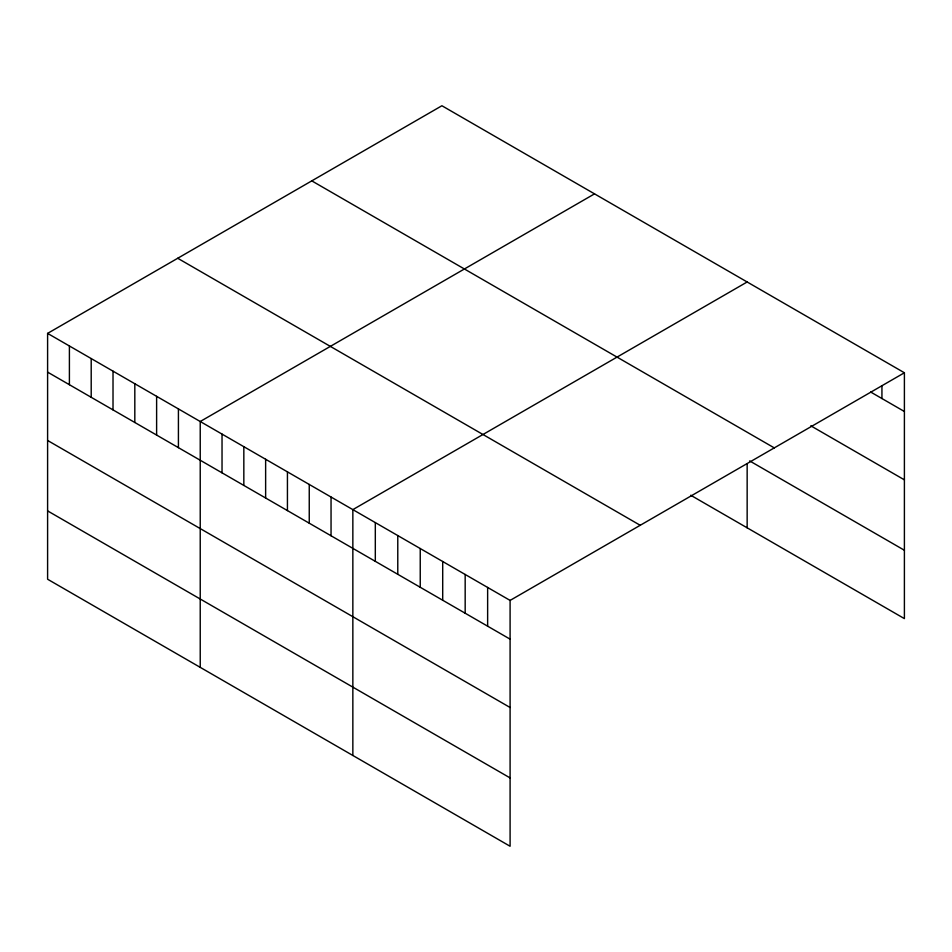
<?xml version="1.0" encoding="UTF-8"?>
<svg xmlns="http://www.w3.org/2000/svg" width="952" height="952" viewBox="0 0 952 952"><rect width="100%" height="100%" fill="white"/><g stroke="black" fill="none" stroke-linecap="round" stroke-linejoin="round"><path stroke-width="1.43" d="M47.6 333.39L510.093 600.414L510.093 846.257L47.6 579.232L47.6 333.39L441.906 105.743L904.4 372.767L904.4 618.61L690.724 495.242M594.524 193.863L200.229 421.51L200.229 667.352M747.153 281.982L352.847 509.629L352.847 755.471M510.093 600.414L904.4 372.767M870.699 392.045L904.4 411.502M810.795 425.806L904.4 479.844M311.78 180.868L774.285 447.892M749.652 460.911L904.4 550.256M177.715 258.266L640.22 525.29M47.6 372.125L510.093 639.149M47.6 440.467L510.093 707.491M47.6 510.891L510.093 777.915M881.933 385.62L881.933 398.531M747.153 463.743L747.153 527.824M487.638 587.443L487.638 626.178M465.171 574.472L465.171 613.207M442.704 561.501L442.704 600.236M420.237 548.53L420.237 587.265M397.781 535.559L397.781 574.294M375.314 522.6L375.314 561.323M331.046 497.039L331.046 535.774M309.245 484.449L309.245 523.183M287.433 471.859L287.433 510.593M265.632 459.269L265.632 498.003M243.831 446.69L243.831 485.413M222.03 434.1L222.03 472.835M178.417 408.92L178.417 447.654M156.616 396.329L156.616 435.064M134.815 383.739L134.815 422.474M113.014 371.161L113.014 409.884M91.202 358.571L91.202 397.305M69.401 345.981L69.401 384.715"/></g></svg>
